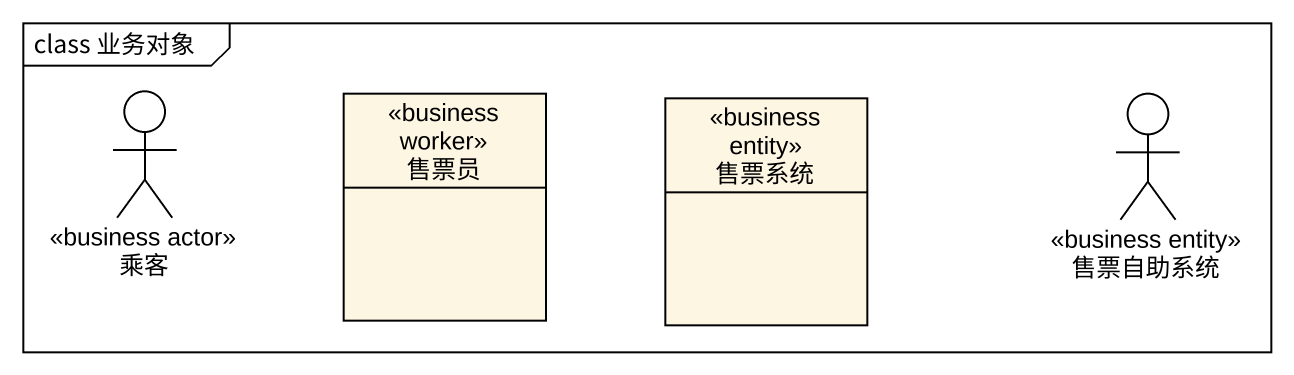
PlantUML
@startuml
mainframe class 业务对象
allowmixing
hide circle
hide empty members
actor 乘客 <<business actor>>
class 售票员 <<business worker>>
class 售票系统 <<business entity>>
actor 售票自助系统 <<business entity>>
@enduml
